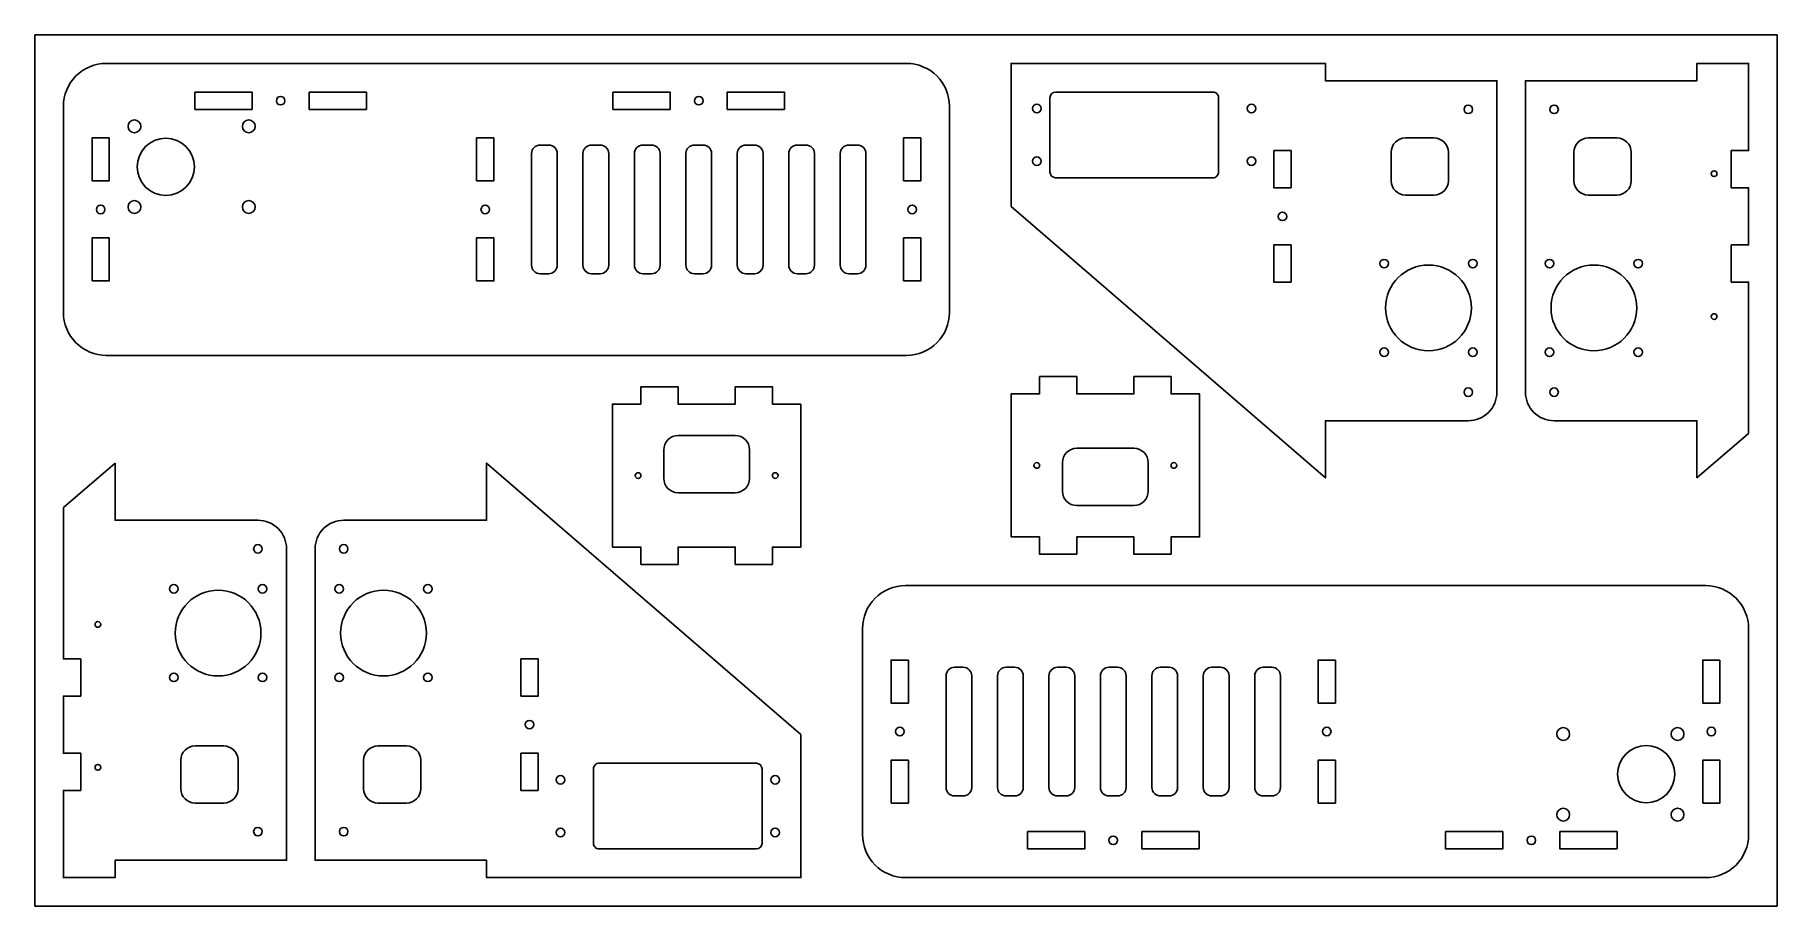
# Model space of a CAD drawing. Extents: x 0 to 610, y 0 to 305.
import ezdxf

# ---------------------------------------------------------------- set-up
doc = ezdxf.new("R2010")
doc.units = 0
doc.layers.add('DEFAULT', color=7, linetype='CONTINUOUS')

msp = doc.modelspace()

# ---------------------------------------------------------------- linework, layer by layer
at = {"layer": 'DEFAULT'}
for points in [[(0, 0), (609.6, 0), (609.6, 304.8), (0, 304.8)], [(56, 284.8), (56, 278.74), (76, 278.74), (76, 284.8)], [(116, 278.74), (116, 284.8), (96, 284.8), (96, 278.74)], [(202.28, 284.8), (202.28, 278.74), (222.28, 278.74), (222.28, 284.8)], [(262.28, 278.74), (262.28, 284.8), (242.28, 284.8), (242.28, 278.74)], [(26.06, 268.74), (20, 268.74), (20, 253.74), (26.06, 253.74)], [(160.63, 268.74), (154.57, 268.74), (154.57, 253.74), (160.63, 253.74)], [(310, 268.74), (303.94, 268.74), (303.94, 253.74), (310, 253.74)], [(433.48, 264.3), (433.48, 251.3), (439.54, 251.3), (439.54, 264.3)], [(20, 218.74), (26.06, 218.74), (26.06, 233.74), (20, 233.74)], [(154.57, 218.74), (160.63, 218.74), (160.63, 233.74), (154.57, 233.74)], [(303.94, 218.74), (310, 218.74), (310, 233.74), (303.94, 233.74)], [(439.54, 218.3), (439.54, 231.3), (433.48, 231.3), (433.48, 218.3)], [(341.54, 129.17), (341.54, 179.17), (351.54, 179.17), (351.54, 185.23), (364.54, 185.23), (364.54, 179.17), (384.54, 179.17), (384.54, 185.23), (397.54, 185.23), (397.54, 179.17), (407.54, 179.17), (407.54, 129.17), (397.54, 129.17), (397.54, 123.11), (384.54, 123.11), (384.54, 129.17), (364.54, 129.17), (364.54, 123.11), (351.54, 123.11), (351.54, 129.17)], [(268.06, 175.63), (268.06, 125.63), (258.06, 125.63), (258.06, 119.57), (245.06, 119.57), (245.06, 125.63), (225.06, 125.63), (225.06, 119.57), (212.06, 119.57), (212.06, 125.63), (202.06, 125.63), (202.06, 175.63), (212.06, 175.63), (212.06, 181.69), (225.06, 181.69), (225.06, 175.63), (245.06, 175.63), (245.06, 181.69), (258.06, 181.69), (258.06, 175.63)], [(170.06, 86.5), (170.06, 73.5), (176.12, 73.5), (176.12, 86.5)], [(305.66, 86.06), (299.6, 86.06), (299.6, 71.06), (305.66, 71.06)], [(455.03, 86.06), (448.97, 86.06), (448.97, 71.06), (455.03, 71.06)], [(589.6, 86.06), (583.54, 86.06), (583.54, 71.06), (589.6, 71.06)], [(176.12, 40.5), (176.12, 53.5), (170.06, 53.5), (170.06, 40.5)], [(299.6, 36.06), (305.66, 36.06), (305.66, 51.06), (299.6, 51.06)], [(448.97, 36.06), (455.03, 36.06), (455.03, 51.06), (448.97, 51.06)], [(583.54, 36.06), (589.6, 36.06), (589.6, 51.06), (583.54, 51.06)], [(347.32, 26.06), (347.32, 20), (367.32, 20), (367.32, 26.06)], [(407.32, 20), (407.32, 26.06), (387.32, 26.06), (387.32, 20)], [(493.6, 26.06), (493.6, 20), (513.6, 20), (513.6, 26.06)], [(553.6, 20), (553.6, 26.06), (533.6, 26.06), (533.6, 20)]]:
    msp.add_lwpolyline(points, close=True, dxfattribs=at)
for points in [[(320, 279.8), (320, 207.68, -0.414214), (305, 192.68), (25, 192.68, -0.414214), (10, 207.68), (10, 279.8, -0.414214), (25, 294.8), (305, 294.8, -0.414214)], [(495.36, 169.8), (451.54, 169.8), (451.54, 149.8), (341.54, 244.8), (341.54, 294.8), (451.54, 294.8), (451.54, 288.74), (511.54, 288.74), (511.54, 179.8, -0.414214), (501.54, 169.8)], [(581.54, 149.8), (581.54, 169.8), (559.3, 169.8), (553.9, 169.8), (543.12, 169.8), (537.72, 169.8), (531.54, 169.8, -0.414214), (521.54, 179.8), (521.54, 288.74), (581.54, 288.74), (581.54, 294.8), (599.6, 294.8), (599.6, 264.3), (593.54, 264.3), (593.54, 251.3), (599.6, 251.3), (599.6, 231.3), (593.54, 231.3), (593.54, 218.3), (599.6, 218.3), (599.6, 165.4)], [(357.16, 284.8, 0.414213), (355.16, 282.8), (355.16, 256.8, 0.414213), (357.16, 254.8), (412.16, 254.8, 0.414214), (414.16, 256.8), (414.16, 282.8, 0.414214), (412.16, 284.8)], [(489.57, 268.74), (479.57, 268.74, 0.414213), (474.57, 263.74), (474.57, 253.74, 0.414213), (479.57, 248.74), (489.57, 248.74, 0.414213), (494.57, 253.74), (494.57, 263.74, 0.414213)], [(553.51, 268.74), (543.51, 268.74, 0.414213), (538.51, 263.74), (538.51, 253.74, 0.414213), (543.51, 248.74), (553.51, 248.74, 0.414213), (558.51, 253.74), (558.51, 263.74, 0.414213)], [(182.78, 263.24, 0.414213), (179.78, 266.24), (176.78, 266.24, 0.414213), (173.78, 263.24), (173.78, 224.24, 0.414213), (176.78, 221.24), (179.78, 221.24, 0.414214), (182.78, 224.24)], [(200.78, 263.24, 0.414213), (197.78, 266.24), (194.78, 266.24, 0.414213), (191.78, 263.24), (191.78, 224.24, 0.414213), (194.78, 221.24), (197.78, 221.24, 0.414213), (200.78, 224.24)], [(218.78, 263.24, 0.414214), (215.78, 266.24), (212.78, 266.24, 0.414213), (209.78, 263.24), (209.78, 224.24, 0.414214), (212.78, 221.24), (215.78, 221.24, 0.414213), (218.78, 224.24)], [(236.78, 263.24, 0.414213), (233.78, 266.24), (230.78, 266.24, 0.414213), (227.78, 263.24), (227.78, 224.24, 0.414213), (230.78, 221.24), (233.78, 221.24, 0.414213), (236.78, 224.24)], [(254.78, 263.24, 0.414213), (251.78, 266.24), (248.78, 266.24, 0.414213), (245.78, 263.24), (245.78, 224.24, 0.414214), (248.78, 221.24), (251.78, 221.24, 0.414213), (254.78, 224.24)], [(272.78, 263.24, 0.414213), (269.78, 266.24), (266.78, 266.24, 0.414213), (263.78, 263.24), (263.78, 224.24, 0.414213), (266.78, 221.24), (269.78, 221.24, 0.414213), (272.78, 224.24)], [(290.78, 263.24, 0.414213), (287.78, 266.24), (284.78, 266.24, 0.414213), (281.78, 263.24), (281.78, 224.24, 0.414213), (284.78, 221.24), (287.78, 221.24, 0.414213), (290.78, 224.24)], [(245.06, 164.63), (225.06, 164.63, 0.414214), (220.06, 159.63), (220.06, 149.63, 0.414213), (225.06, 144.63), (245.06, 144.63, 0.414213), (250.06, 149.63), (250.06, 159.63, 0.414213)], [(364.54, 140.17), (384.54, 140.17, 0.414214), (389.54, 145.17), (389.54, 155.17, 0.414213), (384.54, 160.17), (364.54, 160.17, 0.414213), (359.54, 155.17), (359.54, 145.17, 0.414213)], [(28.06, 155), (28.06, 135), (50.3, 135), (55.7, 135), (66.48, 135), (71.88, 135), (78.06, 135, -0.414214), (88.06, 125), (88.06, 16.06), (28.06, 16.06), (28.06, 10), (10, 10), (10, 40.5), (16.06, 40.5), (16.06, 53.5), (10, 53.5), (10, 73.5), (16.06, 73.5), (16.06, 86.5), (10, 86.5), (10, 139.4)], [(114.24, 135), (158.06, 135), (158.06, 155), (268.06, 60), (268.06, 10), (158.06, 10), (158.06, 16.06), (98.06, 16.06), (98.06, 125, -0.414214), (108.06, 135)], [(289.6, 25), (289.6, 97.12, -0.414214), (304.6, 112.12), (584.6, 112.12, -0.414214), (599.6, 97.12), (599.6, 25, -0.414214), (584.6, 10), (304.6, 10, -0.414214)], [(318.82, 41.56, 0.414213), (321.82, 38.56), (324.82, 38.56, 0.414213), (327.82, 41.56), (327.82, 80.56, 0.414213), (324.82, 83.56), (321.82, 83.56, 0.414213), (318.82, 80.56)], [(336.82, 41.56, 0.414213), (339.82, 38.56), (342.82, 38.56, 0.414213), (345.82, 41.56), (345.82, 80.56, 0.414213), (342.82, 83.56), (339.82, 83.56, 0.414213), (336.82, 80.56)], [(354.82, 41.56, 0.414213), (357.82, 38.56), (360.82, 38.56, 0.414213), (363.82, 41.56), (363.82, 80.56, 0.414214), (360.82, 83.56), (357.82, 83.56, 0.414213), (354.82, 80.56)], [(372.82, 41.56, 0.414213), (375.82, 38.56), (378.82, 38.56, 0.414213), (381.82, 41.56), (381.82, 80.56, 0.414213), (378.82, 83.56), (375.82, 83.56, 0.414213), (372.82, 80.56)], [(390.82, 41.56, 0.414214), (393.82, 38.56), (396.82, 38.56, 0.414213), (399.82, 41.56), (399.82, 80.56, 0.414214), (396.82, 83.56), (393.82, 83.56, 0.414213), (390.82, 80.56)], [(408.82, 41.56, 0.414213), (411.82, 38.56), (414.82, 38.56, 0.414213), (417.82, 41.56), (417.82, 80.56, 0.414213), (414.82, 83.56), (411.82, 83.56, 0.414213), (408.82, 80.56)], [(426.82, 41.56, 0.414213), (429.82, 38.56), (432.82, 38.56, 0.414213), (435.82, 41.56), (435.82, 80.56, 0.414213), (432.82, 83.56), (429.82, 83.56, 0.414214), (426.82, 80.56)], [(56.09, 36.06), (66.09, 36.06, 0.414213), (71.09, 41.06), (71.09, 51.06, 0.414213), (66.09, 56.06), (56.09, 56.06, 0.414213), (51.09, 51.06), (51.09, 41.06, 0.414213)], [(120.03, 36.06), (130.03, 36.06, 0.414213), (135.03, 41.06), (135.03, 51.06, 0.414213), (130.03, 56.06), (120.03, 56.06, 0.414213), (115.03, 51.06), (115.03, 41.06, 0.414213)], [(252.44, 20, 0.414213), (254.44, 22), (254.44, 48, 0.414213), (252.44, 50), (197.44, 50, 0.414214), (195.44, 48), (195.44, 22, 0.414214), (197.44, 20)]]:
    msp.add_lwpolyline(points, format="xyb", close=True, dxfattribs=at)
for centre, radius in [((86, 281.77), 1.5), ((232.28, 281.77), 1.5), ((350.61, 279), 1.5), ((425.71, 279), 1.5), ((34.85, 272.78), 2.25), ((74.85, 272.78), 2.25), ((501.54, 278.74), 1.5), ((531.54, 278.74), 1.5), ((45.81, 258.64), 10), ((350.61, 260.6), 1.5), ((425.71, 260.6), 1.5), ((587.54, 256.24), 1), ((23.03, 243.74), 1.5), ((34.85, 244.59), 2.25), ((74.85, 244.59), 2.25), ((157.6, 243.74), 1.5), ((306.97, 243.74), 1.5), ((436.51, 241.3), 1.5), ((472.1, 224.77), 1.5), ((503.1, 224.77), 1.5), ((529.98, 224.77), 1.5), ((560.98, 224.77), 1.5), ((487.6, 209.27), 15), ((545.48, 209.27), 15), ((587.54, 206.24), 1), ((472.1, 193.77), 1.5), ((503.1, 193.77), 1.5), ((529.98, 193.77), 1.5), ((560.98, 193.77), 1.5), ((501.54, 179.8), 1.5), ((531.54, 179.8), 1.5), ((350.54, 154.17), 1), ((398.54, 154.17), 1), ((211.06, 150.63), 1), ((259.06, 150.63), 1), ((78.06, 125), 1.5), ((108.06, 125), 1.5), ((48.62, 111.03), 1.5), ((64.12, 95.53), 15), ((79.62, 111.03), 1.5), ((106.5, 111.03), 1.5), ((122, 95.53), 15), ((137.5, 111.03), 1.5), ((22.06, 98.56), 1), ((48.62, 80.03), 1.5), ((79.62, 80.03), 1.5), ((106.5, 80.03), 1.5), ((137.5, 80.03), 1.5), ((173.09, 63.5), 1.5), ((302.63, 61.06), 1.5), ((452, 61.06), 1.5), ((534.75, 60.21), 2.25), ((574.75, 60.21), 2.25), ((586.57, 61.06), 1.5), ((563.79, 46.16), 10), ((22.06, 48.56), 1), ((183.89, 44.2), 1.5), ((258.99, 44.2), 1.5), ((534.75, 32.02), 2.25), ((574.75, 32.02), 2.25), ((78.06, 26.06), 1.5), ((108.06, 26.06), 1.5), ((183.89, 25.8), 1.5), ((258.99, 25.8), 1.5), ((377.32, 23.03), 1.5), ((523.6, 23.03), 1.5)]:
    msp.add_circle(centre, radius, dxfattribs=at)

doc.saveas('drawing.dxf')
